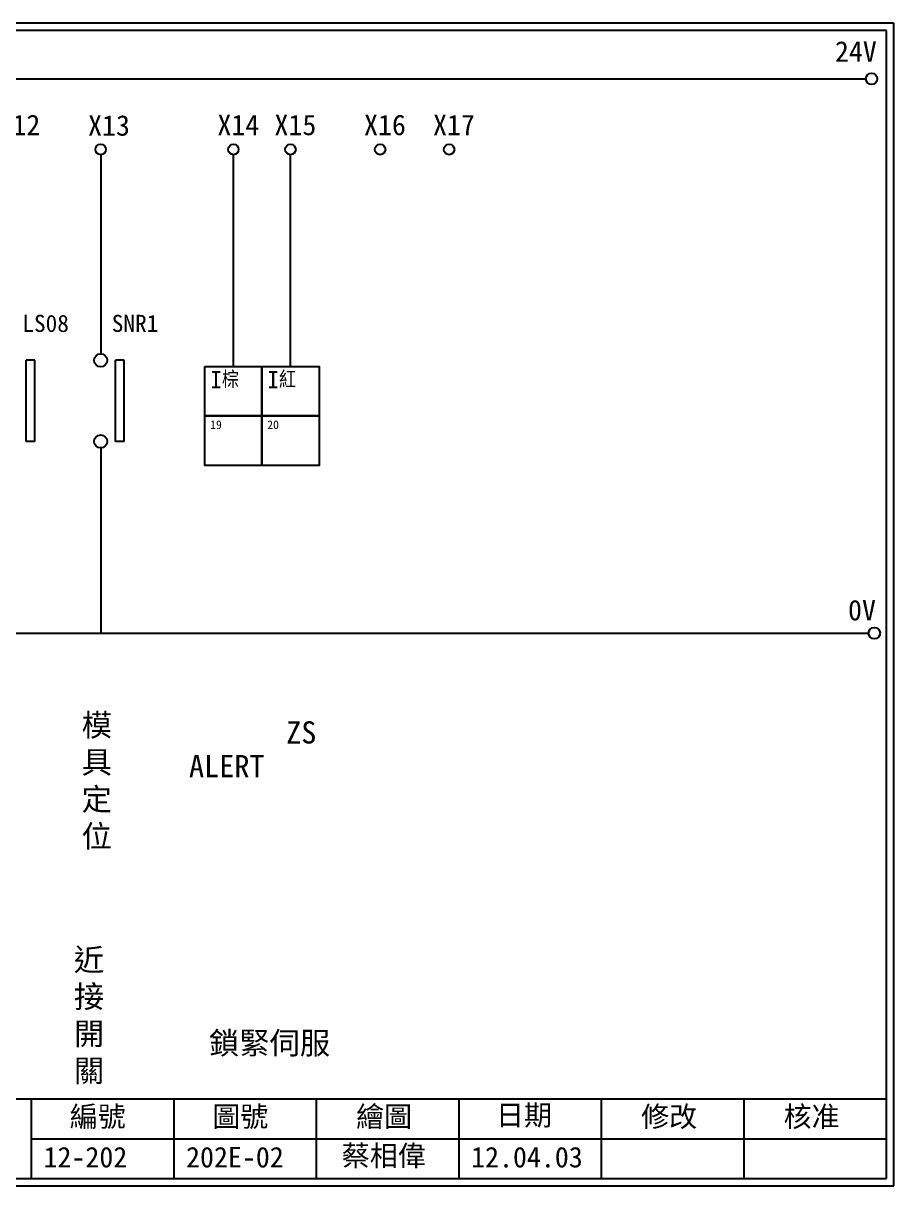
# Model space of a CAD drawing. Extents: x 325 to 612, y 3 to 207.
# Drawn here: x 459.6 to 612.3, y 3 to 207 of the extents above; entities that cross this region are included whole.
import ezdxf

# ---------------------------------------------------------------- set-up
doc = ezdxf.new("R2010")
doc.units = 0
doc.layers.get('0').update_dxf_attribs({"linetype": 'CONTINUOUS'})
doc.layers.add('圖框層', color=7, linetype='CONTINUOUS')
doc.layers.add('標尺寸層', color=3, linetype='CONTINUOUS')
doc.styles.add('CNS', font='romanc.shx', dxfattribs={"bigfont": 'chineset.shx'})
doc.styles.add('STSL', font='KAIU.TTF')

msp = doc.modelspace()

# ---------------------------------------------------------------- linework, layer by layer
for p, q in [((496.49, 146.73), (496.49, 183.91)), ((506.5, 146.73), (506.5, 183.91)), ((461.64, 147.83), (460.13, 147.83)), ((477.32, 147.83), (475.81, 147.83)), ((461.64, 133.6), (460.13, 133.6)), ((477.32, 133.6), (475.81, 133.6))]:
    msp.add_line(p, q)
for points in [[(491.49, 146.73), (501.5, 146.73), (501.5, 138.07), (491.49, 138.07)], [(501.5, 146.73), (511.51, 146.73), (511.51, 138.07), (501.5, 138.07)], [(491.49, 138.07), (501.5, 138.07), (501.5, 129.4), (491.49, 129.4)], [(501.5, 138.07), (511.51, 138.07), (511.51, 129.4), (501.5, 129.4)]]:
    msp.add_lwpolyline(points, close=True)
for centre in [(608.44, 197.22), (608.92, 99.96)]:
    msp.add_circle(centre, 1)
at = {"layer": '圖框層', "color": 7}
for p, q in [((612.32, 206.97), (325.32, 206.97)), ((612.32, 3), (612.32, 206.97)), ((611.07, 205.72), (326.57, 205.72)), ((611.07, 4.25), (611.07, 205.72)), ((326.57, 18.25), (611.07, 18.25)), ((461.07, 4.25), (461.07, 18.25)), ((486.07, 4.25), (486.07, 18.25)), ((511.07, 4.25), (511.07, 18.25)), ((536.07, 4.25), (536.07, 18.25)), ((561.07, 4.25), (561.07, 18.25)), ((586.07, 4.25), (586.07, 18.25)), ((461.07, 11.25), (611.07, 11.25)), ((326.57, 4.25), (611.07, 4.25)), ((325.32, 3), (612.32, 3))]:
    msp.add_line(p, q, dxfattribs=at)
at = {"layer": '標尺寸層', "color": 7}
for p, q in [((329.84, 197.22), (607.44, 197.22)), ((473.21, 183.91), (473.21, 148.99)), ((460.13, 133.6), (460.13, 147.83)), ((461.64, 133.6), (461.64, 147.83)), ((475.81, 133.6), (475.81, 147.83)), ((477.32, 133.6), (477.32, 147.83)), ((473.21, 132.46), (473.21, 99.96)), ((330.05, 99.96), (607.92, 99.96))]:
    msp.add_line(p, q, dxfattribs=at)
for centre, radius in [((473.21, 184.83), 0.92), ((496.49, 184.83), 0.92), ((506.5, 184.83), 0.92), ((522.22, 184.83), 0.92), ((534.33, 184.83), 0.92), ((473.21, 147.83), 1.15), ((473.21, 133.6), 1.15)]:
    msp.add_circle(centre, radius, dxfattribs=at)

# ---------------------------------------------------------------- texts
at = {"width": 8.2913, "attachment_point": 1}
for s, insert, char_height in [('I{\\Fromanc,chineset|c136;棕}', (492.42, 145.93), 3), ('I{\\Fromanc,chineset|c136;紅}', (502.43, 145.93), 3), ('19', (492.42, 137.27), 1.5), ('20', (502.43, 137.27), 1.5)]:
    msp.add_mtext(s, dxfattribs=dict(at, insert=insert, char_height=char_height))
at = {"layer": '圖框層', "color": 4, "style": 'STSL'}
for s, height, p in [('24V', 3.6, (602, 200.22)), ('X12', 3.6, (455.27, 187.33)), ('X13', 3.6, (470.99, 187.24)), ('X14', 3.6, (493.68, 187.33)), ('X15', 3.6, (503.69, 187.33)), ('X16', 3.6, (519.4, 187.33)), ('X17', 3.6, (531.51, 187.33)), ('LS08', 3, (459.47, 152.81)), ('SNR1', 3, (475.15, 152.81)), ('0V', 3.6, (604.3, 102.2)), ('編號', 3.6, (467.78, 13.34)), ('圖號', 3.6, (492.78, 13.34)), ('繪圖', 3.6, (518.01, 13.34)), ('日期', 3.6, (542.54, 13.59)), ('修改', 3.6, (568.01, 13.34)), ('核准', 3.6, (593.01, 13.34)), ('蔡相偉', 3.6, (515.5, 6.47)), ('12-202', 3.6, (463.18, 6.22)), ('202E-02', 3.6, (488.18, 6.22)), ('12.04.03', 3.6, (538.18, 6.22))]:
    msp.add_text(s, height=height, dxfattribs=at).set_placement(p)
at = {"layer": '標尺寸層', "color": 7, "char_height": 3.9, "attachment_point": 5, "style": 'CNS'}
for s, insert, width in [('{\\fDFKai-SB|b0|i0|c136|p65;模具定位}', (472.52, 73.87), 4.9608), ('{\\fDFKai-SB|b0|i0|c136|p65;ZS}', (508.4, 82.51), 8.6627), ('{\\fDFKai-SB|b0|i0|c136|p65;ALERT}', (495.33, 76.63), 8.6627), ('{\\fDFKai-SB|b0|i0|c136|p65;近接開關}', (471.17, 32.72), 4.9608), ('{\\fDFKai-SB|b0|i0|c136|p65;鎖緊伺服}', (502.83, 27.82), 27.7582)]:
    msp.add_mtext(s, dxfattribs=dict(at, insert=insert, width=width))

doc.saveas('drawing.dxf')
